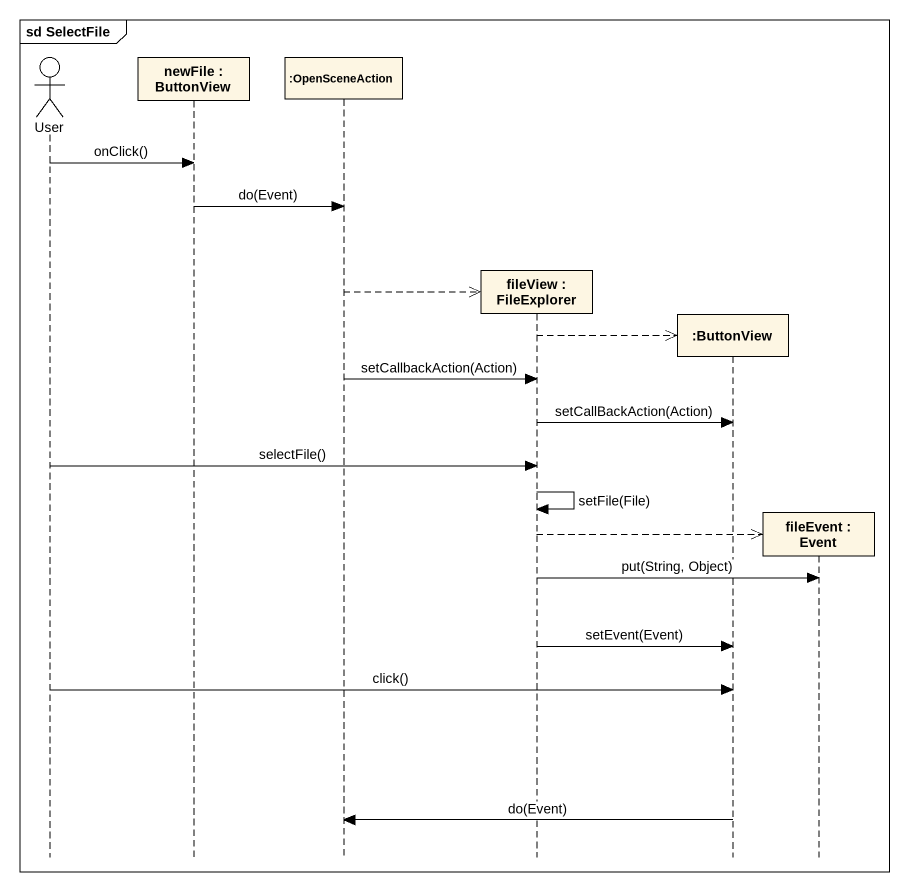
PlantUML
@startuml
mainframe sd SelectFile
hide footbox
actor User
participant "newFile : ButtonView" as newFile
participant ":OpenSceneAction" as OpenSceneAction
participant "fileView : FileExplorer" as fileView
participant ":ButtonView" as ButtonView
participant "fileEvent : Event" as fileEvent

User -> newFile : onClick()
newFile -> OpenSceneAction : do(Event)
OpenSceneAction -->> fileView **
fileView -->> ButtonView **
OpenSceneAction -> fileView : setCallbackAction(Action)
fileView -> ButtonView : setCallBackAction(Action)
User -> fileView : selectFile()
fileView -> fileView : setFile(File)
fileView -->> fileEvent **
fileView -> fileEvent : put(String, Object)
fileView -> ButtonView : setEvent(Event)
User -> ButtonView : click()
ButtonView -> OpenSceneAction : do(Event)
@enduml
